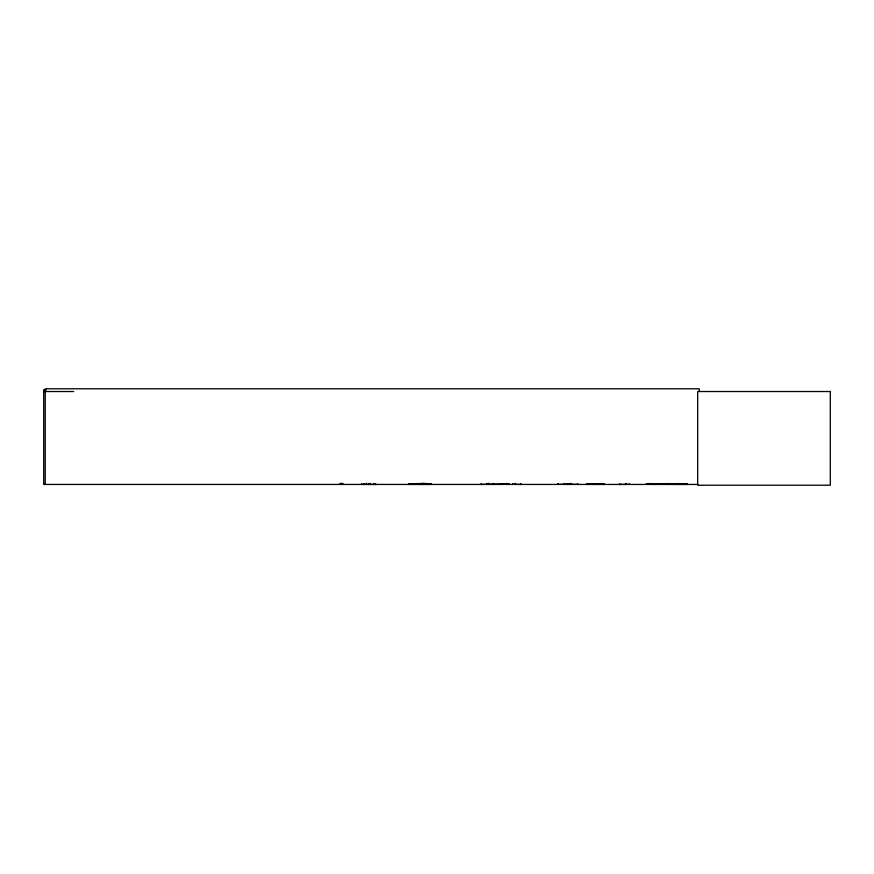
<?xml version="1.0" encoding="UTF-8"?>
<svg xmlns="http://www.w3.org/2000/svg" width="874" height="874" viewBox="0 0 874 874"><rect width="100%" height="100%" fill="white"/><g stroke="black" fill="none" stroke-linecap="round" stroke-linejoin="round"><path stroke-width="1.31" d="M417.117 484.404L417.117 483.661M431.177 484.24L431.177 483.661M669.681 484.316L669.713 483.661M480.831 484.436L509.018 483.726M619.109 484.436L629.4 484.338M421.268 484.338L421.17 483.464M672.051 483.901L686.309 483.901M493.701 484.338L493.744 483.726M422.459 484.338L422.513 483.726M557.525 484.338L578.206 484.36M421.716 484.338L421.803 483.726L421.891 484.436M428.828 484.338L428.905 483.726L428.992 484.436M46.431 389.76L43.7 389.76L43.7 484.436L697.867 484.436M43.7 391.519L73.678 391.519M408.639 483.825L426.141 483.825M586.53 483.825L604.021 483.825M647.82 483.825L665.322 483.825M408.606 484.076L426.173 484.054M586.498 484.076L604.065 484.054M647.787 484.076L677.612 484.207M408.617 484.382L431.527 484.404M521.319 484.404L512.852 484.338M586.509 484.382L604.043 484.382M687.467 484.404L646.52 484.338M520.838 484.338L520.751 483.726L520.675 484.436M427.222 484.338L427.157 483.726M417.586 484.338L417.717 483.464M566.876 484.338L566.811 483.726M699.233 391.519L699.233 388.777L45.24 388.777L45.24 484.436M687.237 483.661L687.237 484.436M686.21 484.436L686.21 483.857L652.201 484.414M683.173 483.661L683.173 484.436M680.289 483.464L680.289 484.436M679.819 483.464L679.819 484.436M677.59 483.693L677.612 484.414M677.131 483.464L677.131 484.436M676.662 483.464L676.662 484.436M674.52 483.661L674.52 484.436M673.778 483.661L673.778 484.436M672.15 483.857L672.15 484.436M667.736 483.464L667.736 484.436M667.255 483.464L667.255 484.436M660.471 483.661L660.471 484.436M656.254 483.661L656.254 484.436M650.376 483.464L650.376 484.436M650.038 483.464L650.038 484.436M646.378 483.661L646.378 484.436M629.542 483.661L629.542 484.436M625.882 483.464L625.882 484.436M625.544 483.464L625.544 484.436M619.666 483.661L619.666 484.436M577.725 483.661L577.725 484.436M571.454 483.464L571.454 484.436M571.072 483.464L571.072 484.436M568.941 483.661L568.941 484.436M566.756 483.661L566.756 484.436M564.615 483.464L564.615 484.436M564.233 483.464L564.233 484.436M557.962 483.661L557.962 484.436M515.54 483.464L515.54 484.436M515.256 483.464L515.256 484.436M512.688 483.661L512.688 484.436M509.105 483.661L509.105 484.436M506.538 483.464L506.538 484.436M506.264 483.464L506.264 484.436M501.119 483.661L501.119 484.436M500.004 483.661L500.004 484.436M494.171 483.661L494.171 484.436M493.777 483.661L493.777 484.436M493.231 483.464L493.231 484.436M492.794 483.464L492.794 484.436M489.385 483.464L489.385 484.436M489.145 483.464L489.145 484.436M488.391 483.464L488.391 484.436M487.954 483.464L487.954 484.436M487.397 483.661L487.397 484.436M487.058 483.661L487.058 484.436M481.181 483.661L481.181 484.436M431.046 483.661L431.046 484.436M427.091 483.661L427.091 484.436M426.916 483.464L426.916 484.436M426.665 483.464L426.665 484.436M424.698 483.464L424.698 484.436M424.403 483.464L424.382 484.436M424.305 483.464L424.305 484.436M423.999 483.267L423.901 484.436M423.508 483.267L423.508 484.436M422.634 483.267L422.568 484.436M420.776 483.267L420.82 484.436M419.837 483.661L419.837 484.436M418.1 483.464L418.1 484.436M411.359 483.661L411.359 484.436M375.656 483.661L375.645 484.436L361.596 484.404L361.596 483.661M373.875 483.661L373.875 484.436M370.15 483.464L370.15 484.436M369.8 483.464L369.8 484.436M368.861 483.464L368.883 484.436M368.369 483.464L368.391 484.436M366.282 483.267L366.282 484.436M363.879 483.661L363.879 484.436M342.848 483.267L342.848 484.436M341.483 483.267L341.483 484.436M340.117 483.267L340.117 484.436M830.3 391.519L697.692 391.519L697.692 485.223L830.3 485.223L830.3 391.519"/></g></svg>
